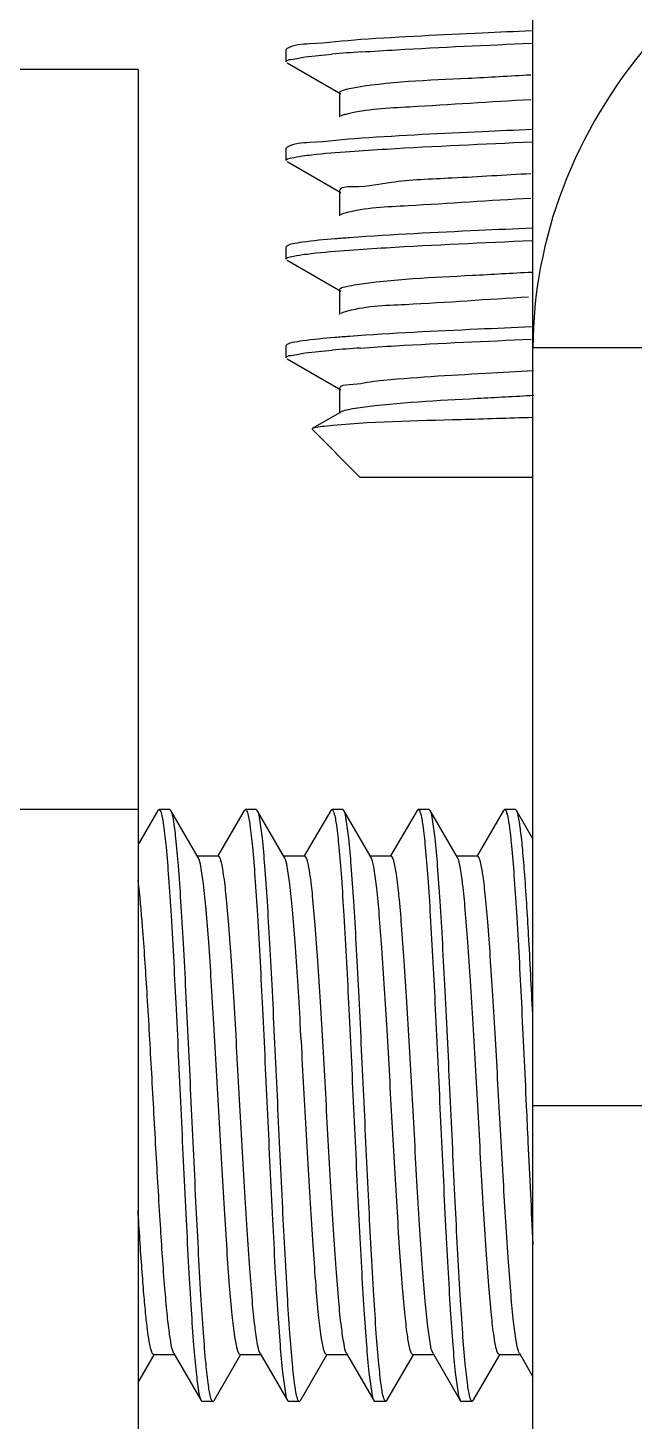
# Model space of a CAD drawing. Extents: x 1725261 to 1937680, y 860327 to 1571294.
# Drawn here: x 1850740.4 to 1850883.1, y 1211295.9 to 1211624 of the extents above; entities that cross this region are included whole.
import ezdxf

# ---------------------------------------------------------------- set-up
doc = ezdxf.new("R2010")
doc.units = 0
doc.header["$LTSCALE"] = 1000
doc.header["$MEASUREMENT"] = 0

msp = doc.modelspace()

# ---------------------------------------------------------------- linework, layer by layer
at = {"linetype": 'Continuous'}
for p, q in [((1850859.27, 1211137.96), (1850859.27, 1211744.98)), ((1850801.43, 1211619.17), (1850801.21, 1211618.92)), ((1850801.21, 1211616.01), (1850801.21, 1211618.92)), ((1850801.21, 1211616.01), (1850801.21, 1211618.92)), ((1850766.36, 1211614.22), (1850696.67, 1211614.22)), ((1850766.36, 1211614.22), (1850766.36, 1211158.53)), ((1850801.43, 1211615.76), (1850814.04, 1211608.46)), ((1850813.78, 1211608.75), (1850813.78, 1211602.95)), ((1850801.43, 1211595.94), (1850801.21, 1211595.69)), ((1850801.21, 1211592.78), (1850801.21, 1211595.69)), ((1850801.21, 1211592.78), (1850801.21, 1211595.69)), ((1850801.43, 1211592.53), (1850814.04, 1211585.23)), ((1850813.78, 1211585.52), (1850813.78, 1211579.71)), ((1850801.43, 1211572.71), (1850801.21, 1211572.45)), ((1850801.21, 1211569.55), (1850801.21, 1211572.45)), ((1850801.21, 1211569.55), (1850801.21, 1211572.45)), ((1850801.43, 1211569.3), (1850814.04, 1211562)), ((1850813.78, 1211562.29), (1850813.78, 1211556.48)), ((1850801.43, 1211549.48), (1850801.21, 1211549.22)), ((1850801.21, 1211546.32), (1850801.21, 1211549.22)), ((1850801.21, 1211546.32), (1850801.21, 1211549.22)), ((1850928.97, 1211548.65), (1850859.27, 1211548.65)), ((1850801.43, 1211546.06), (1850814.04, 1211538.76)), ((1850813.78, 1211539.06), (1850813.78, 1211533.25)), ((1850814.04, 1211533.54), (1850807.35, 1211529.67)), ((1850807.35, 1211529.67), (1850807.29, 1211529.5)), ((1850818.63, 1211518.15), (1850807.29, 1211529.5)), ((1850859.27, 1211518.15), (1850818.63, 1211518.15)), ((1850766.36, 1211439.98), (1850696.67, 1211439.98)), ((1850771.03, 1211439.75), (1850766.36, 1211431.69)), ((1850771.03, 1211439.75), (1850771.29, 1211439.98)), ((1850773.83, 1211439.98), (1850771.29, 1211439.98)), ((1850773.83, 1211439.98), (1850771.29, 1211439.98)), ((1850771.29, 1211439.98), (1850771.33, 1211439.97)), ((1850774.09, 1211439.75), (1850773.83, 1211439.98)), ((1850780.51, 1211428.68), (1850774.09, 1211439.75)), ((1850791.36, 1211439.75), (1850785.13, 1211429.01)), ((1850791.36, 1211439.75), (1850791.62, 1211439.98)), ((1850794.16, 1211439.98), (1850791.62, 1211439.98)), ((1850794.16, 1211439.98), (1850791.62, 1211439.98)), ((1850791.62, 1211439.98), (1850791.66, 1211439.97)), ((1850794.42, 1211439.75), (1850794.16, 1211439.98)), ((1850800.84, 1211428.68), (1850794.42, 1211439.75)), ((1850811.69, 1211439.75), (1850805.46, 1211429.01)), ((1850811.69, 1211439.75), (1850811.95, 1211439.98)), ((1850814.49, 1211439.98), (1850811.95, 1211439.98)), ((1850814.49, 1211439.98), (1850811.95, 1211439.98)), ((1850811.95, 1211439.98), (1850811.99, 1211439.97)), ((1850814.75, 1211439.75), (1850814.49, 1211439.98)), ((1850821.17, 1211428.68), (1850814.75, 1211439.75)), ((1850832.02, 1211439.75), (1850825.79, 1211429.01)), ((1850832.02, 1211439.75), (1850832.28, 1211439.98)), ((1850834.82, 1211439.98), (1850832.28, 1211439.98)), ((1850834.82, 1211439.98), (1850832.28, 1211439.98)), ((1850832.28, 1211439.98), (1850832.32, 1211439.97)), ((1850835.08, 1211439.75), (1850834.82, 1211439.98)), ((1850841.5, 1211428.68), (1850835.08, 1211439.75)), ((1850852.34, 1211439.75), (1850846.12, 1211429.01)), ((1850852.34, 1211439.75), (1850852.6, 1211439.98)), ((1850855.15, 1211439.98), (1850852.6, 1211439.98)), ((1850855.15, 1211439.98), (1850852.6, 1211439.98)), ((1850852.6, 1211439.98), (1850852.64, 1211439.97)), ((1850855.4, 1211439.75), (1850855.15, 1211439.98)), ((1850859.27, 1211433.08), (1850855.4, 1211439.75)), ((1850785.25, 1211428.94), (1850780.36, 1211428.94)), ((1850805.58, 1211428.94), (1850800.69, 1211428.94)), ((1850825.91, 1211428.94), (1850821.01, 1211428.94)), ((1850821.3, 1211428.41), (1850821.17, 1211428.68)), ((1850846.23, 1211428.94), (1850841.34, 1211428.94)), ((1850857.69, 1211370.21), (1850857.7, 1211370.02)), ((1850859.27, 1211370.28), (1850928.97, 1211370.28)), ((1850766.36, 1211305.01), (1850770.16, 1211311.55)), ((1850770.04, 1211311.62), (1850774.93, 1211311.62)), ((1850774.78, 1211311.89), (1850781.2, 1211300.81)), ((1850784.26, 1211300.81), (1850790.48, 1211311.55)), ((1850790.37, 1211311.62), (1850795.26, 1211311.62)), ((1850795.11, 1211311.89), (1850801.52, 1211300.81)), ((1850804.58, 1211300.81), (1850810.81, 1211311.55)), ((1850810.7, 1211311.62), (1850815.59, 1211311.62)), ((1850815.43, 1211311.89), (1850821.85, 1211300.81)), ((1850824.91, 1211300.81), (1850831.14, 1211311.55)), ((1850831.02, 1211311.62), (1850835.92, 1211311.62)), ((1850835.76, 1211311.89), (1850842.18, 1211300.81)), ((1850845.24, 1211300.81), (1850851.47, 1211311.55)), ((1850851.35, 1211311.62), (1850856.24, 1211311.62)), ((1850856.09, 1211311.89), (1850856.24, 1211311.62)), ((1850856.24, 1211311.62), (1850859.27, 1211306.4)), ((1850781.2, 1211300.81), (1850781.46, 1211300.59)), ((1850784, 1211300.59), (1850781.46, 1211300.59)), ((1850784, 1211300.59), (1850781.46, 1211300.59)), ((1850784, 1211300.59), (1850783.96, 1211300.59)), ((1850784.26, 1211300.81), (1850784, 1211300.59)), ((1850801.52, 1211300.81), (1850801.78, 1211300.59)), ((1850804.33, 1211300.59), (1850801.78, 1211300.59)), ((1850804.33, 1211300.59), (1850801.78, 1211300.59)), ((1850804.33, 1211300.59), (1850804.29, 1211300.59)), ((1850804.58, 1211300.81), (1850804.33, 1211300.59)), ((1850821.85, 1211300.81), (1850822.11, 1211300.59)), ((1850824.65, 1211300.59), (1850822.11, 1211300.59)), ((1850824.65, 1211300.59), (1850822.11, 1211300.59)), ((1850824.65, 1211300.59), (1850824.61, 1211300.59)), ((1850824.91, 1211300.81), (1850824.65, 1211300.59)), ((1850842.18, 1211300.81), (1850842.44, 1211300.59)), ((1850844.98, 1211300.59), (1850842.44, 1211300.59)), ((1850844.98, 1211300.59), (1850842.44, 1211300.59)), ((1850844.98, 1211300.59), (1850844.94, 1211300.59)), ((1850845.24, 1211300.81), (1850844.98, 1211300.59))]:
    msp.add_line(p, q, dxfattribs=at)
for centre, radius, start, end in [((1850845.64, 1211217.39), 401.84, 93.8141, 94.8058), ((1850845.33, 1211151.45), 398.06, 93.8424, 94.8038)]:
    msp.add_arc(centre, radius, start, end, dxfattribs=at)
for points, knots in [([(1850858.96, 1211623.29), (1850855.09, 1211623.12), (1850841.68, 1211622.53), (1850828.27, 1211621.88), (1850818.75, 1211621.23)], [0, 0, 0, 0, 0.28888, 1, 1, 1, 1]), ([(1850818.75, 1211621.23), (1850814.74, 1211620.95), (1850809.12, 1211620.18), (1850802.99, 1211620.07), (1850801.43, 1211619.17)], [0, 0, 0, 0, 0.690313, 1, 1, 1, 1]), ([(1850818.91, 1211618.33), (1850821.66, 1211618.52), (1850835, 1211619.33), (1850848.35, 1211619.93), (1850858.95, 1211620.39)], [0, 0, 0, 0, 0.20666, 1, 1, 1, 1]), ([(1850886.49, 1211620.34), (1850878.05, 1211610.25), (1850864.28, 1211587.62), (1850859.27, 1211561.45), (1850859.27, 1211548.65)], [0, 0, 0, 0, 0.506705, 1, 1, 1, 1]), ([(1850801.21, 1211616.01), (1850801.21, 1211616.44), (1850803.43, 1211616.71), (1850804.55, 1211617.02), (1850805.67, 1211617.17)], [0, 0, 0, 0, 0.271559, 1, 1, 1, 1]), ([(1850858.74, 1211612.88), (1850853.81, 1211612.62), (1850839.6, 1211611.72), (1850825.25, 1211611.41), (1850816.1, 1211609.64)], [0, 0, 0, 0, 0.346423, 1, 1, 1, 1]), ([(1850816.1, 1211609.64), (1850815.52, 1211609.53), (1850814.84, 1211609.38), (1850813.79, 1211609), (1850813.79, 1211608.75)], [0, 0, 0, 0, 0.709574, 1, 1, 1, 1]), ([(1850858.74, 1211607.07), (1850849.23, 1211606.58), (1850834.77, 1211605.51), (1850820.1, 1211604.85), (1850815.21, 1211603.64)], [0, 0, 0, 0, 0.653589, 1, 1, 1, 1]), ([(1850815.21, 1211603.64), (1850814.97, 1211603.58), (1850814.57, 1211603.48), (1850814.19, 1211603.33), (1850814.04, 1211603.24)], [0, 0, 0, 0, 0.589728, 1, 1, 1, 1]), ([(1850858.95, 1211600.06), (1850855.09, 1211599.89), (1850841.74, 1211599.3), (1850828.39, 1211598.65), (1850818.91, 1211598.01)], [0, 0, 0, 0, 0.28855, 1, 1, 1, 1]), ([(1850818.91, 1211598.01), (1850814.86, 1211597.73), (1850809.19, 1211596.95), (1850803.01, 1211596.85), (1850801.43, 1211595.94)], [0, 0, 0, 0, 0.690488, 1, 1, 1, 1]), ([(1850816.21, 1211594.91), (1850819.06, 1211595.12), (1850833.35, 1211596.03), (1850847.65, 1211596.67), (1850859.09, 1211597.16)], [0, 0, 0, 0, 0.199878, 1, 1, 1, 1]), ([(1850801.21, 1211592.78), (1850801.21, 1211593.15), (1850803.09, 1211593.46), (1850804.08, 1211593.71), (1850805.05, 1211593.85)], [0, 0, 0, 0, 0.274156, 1, 1, 1, 1]), ([(1850805.05, 1211593.85), (1850805.76, 1211593.95), (1850809.47, 1211594.4), (1850813.19, 1211594.69), (1850816.21, 1211594.91)], [0, 0, 0, 0, 0.191478, 1, 1, 1, 1]), ([(1850858.76, 1211589.64), (1850852.6, 1211589.33), (1850841.99, 1211588.59), (1850826.94, 1211588.12), (1850820.06, 1211586.36), (1850813.79, 1211586.61), (1850813.79, 1211585.52)], [0, 0, 0, 0, 0.408978, 0.726291, 0.927833, 1, 1, 1, 1]), ([(1850858.75, 1211583.84), (1850849.12, 1211583.34), (1850834.6, 1211582.21), (1850819.83, 1211581.64), (1850815, 1211580.36)], [0, 0, 0, 0, 0.658464, 1, 1, 1, 1]), ([(1850815, 1211580.36), (1850814.81, 1211580.31), (1850814.48, 1211580.21), (1850814.16, 1211580.08), (1850814.04, 1211580.01)], [0, 0, 0, 0, 0.581089, 1, 1, 1, 1]), ([(1850816.21, 1211574.58), (1850815.06, 1211574.5), (1850811.34, 1211574.21), (1850807.61, 1211573.88), (1850805.05, 1211573.52)], [0, 0, 0, 0, 0.307315, 1, 1, 1, 1]), ([(1850816.07, 1211571.67), (1850818.93, 1211571.88), (1850833.26, 1211572.8), (1850847.61, 1211573.44), (1850859.09, 1211573.93)], [0, 0, 0, 0, 0.199508, 1, 1, 1, 1]), ([(1850859.09, 1211576.83), (1850854.88, 1211576.65), (1850840.58, 1211576.01), (1850826.28, 1211575.32), (1850816.21, 1211574.58)], [0, 0, 0, 0, 0.294353, 1, 1, 1, 1]), ([(1850801.21, 1211569.55), (1850801.21, 1211569.92), (1850803.07, 1211570.22), (1850804.05, 1211570.48), (1850805.01, 1211570.61)], [0, 0, 0, 0, 0.274335, 1, 1, 1, 1]), ([(1850805.05, 1211573.52), (1850804.26, 1211573.41), (1850803.05, 1211573.2), (1850801.81, 1211572.93), (1850801.43, 1211572.71)], [0, 0, 0, 0, 0.643846, 1, 1, 1, 1]), ([(1850805.01, 1211570.61), (1850805.71, 1211570.71), (1850809.39, 1211571.16), (1850813.08, 1211571.45), (1850816.07, 1211571.67)], [0, 0, 0, 0, 0.191445, 1, 1, 1, 1]), ([(1850858.99, 1211566.42), (1850854.31, 1211566.19), (1850840.38, 1211565.36), (1850826.38, 1211564.83), (1850817.22, 1211563.38)], [0, 0, 0, 0, 0.335812, 1, 1, 1, 1]), ([(1850817.22, 1211563.38), (1850816.36, 1211563.24), (1850815.43, 1211563.01), (1850813.78, 1211562.63), (1850813.78, 1211562.29)], [0, 0, 0, 0, 0.720112, 1, 1, 1, 1]), ([(1850858.22, 1211560.58), (1850848.57, 1211560.08), (1850834.18, 1211558.87), (1850819.44, 1211558.45), (1850814.76, 1211557.06)], [0, 0, 0, 0, 0.664513, 1, 1, 1, 1]), ([(1850814.76, 1211557.06), (1850814.62, 1211557.02), (1850814.38, 1211556.94), (1850814.14, 1211556.83), (1850814.04, 1211556.78)], [0, 0, 0, 0, 0.569413, 1, 1, 1, 1]), ([(1850816.07, 1211551.34), (1850814.94, 1211551.26), (1850811.24, 1211550.97), (1850807.55, 1211550.64), (1850805.01, 1211550.28)], [0, 0, 0, 0, 0.307366, 1, 1, 1, 1]), ([(1850858.89, 1211553.59), (1850854.69, 1211553.41), (1850840.41, 1211552.77), (1850826.13, 1211552.08), (1850816.07, 1211551.34)], [0, 0, 0, 0, 0.294609, 1, 1, 1, 1]), ([(1850805.01, 1211550.28), (1850804.23, 1211550.17), (1850803.03, 1211549.97), (1850801.81, 1211549.69), (1850801.43, 1211549.48)], [0, 0, 0, 0, 0.643454, 1, 1, 1, 1]), ([(1850818.66, 1211548.62), (1850821.42, 1211548.81), (1850834.82, 1211549.63), (1850848.23, 1211550.23), (1850858.88, 1211550.69)], [0, 0, 0, 0, 0.206107, 1, 1, 1, 1]), ([(1850801.21, 1211546.32), (1850801.21, 1211546.74), (1850803.42, 1211547.02), (1850804.55, 1211547.32), (1850805.66, 1211547.47)], [0, 0, 0, 0, 0.271614, 1, 1, 1, 1]), ([(1850859.38, 1211543.21), (1850855.61, 1211543.02), (1850843.32, 1211542.35), (1850831.02, 1211541.66), (1850822.53, 1211540.8)], [0, 0, 0, 0, 0.306539, 1, 1, 1, 1]), ([(1850822.53, 1211540.8), (1850820.34, 1211540.58), (1850818.29, 1211539.92), (1850813.78, 1211539.85), (1850813.79, 1211539.06)], [0, 0, 0, 0, 0.734394, 1, 1, 1, 1]), ([(1850818.63, 1211534.54), (1850817.82, 1211534.43), (1850816.47, 1211534.23), (1850815.13, 1211533.95), (1850814.6, 1211533.78)], [0, 0, 0, 0, 0.599115, 1, 1, 1, 1]), ([(1850859.45, 1211537.41), (1850855.01, 1211537.18), (1850841.4, 1211536.41), (1850827.75, 1211535.77), (1850818.63, 1211534.54)], [0, 0, 0, 0, 0.325706, 1, 1, 1, 1]), ([(1850859.15, 1211532.24), (1850853.56, 1211532.08), (1850837.24, 1211531.51), (1850820.88, 1211531.29), (1850810.19, 1211530.17)], [0, 0, 0, 0, 0.34233, 1, 1, 1, 1]), ([(1850814.6, 1211533.78), (1850814.49, 1211533.74), (1850814.3, 1211533.67), (1850814.12, 1211533.59), (1850814.04, 1211533.54)], [0, 0, 0, 0, 0.559909, 1, 1, 1, 1]), ([(1850810.19, 1211530.17), (1850809.55, 1211530.11), (1850808.62, 1211529.97), (1850807.63, 1211529.83), (1850807.35, 1211529.67)], [0, 0, 0, 0, 0.666426, 1, 1, 1, 1]), ([(1850771.33, 1211439.97), (1850771.37, 1211439.96), (1850771.61, 1211439.78), (1850771.69, 1211439.47), (1850771.76, 1211439.24)], [0, 0, 0, 0, 0.146246, 1, 1, 1, 1]), ([(1850771.76, 1211439.24), (1850772.07, 1211438.27), (1850772.47, 1211435.54), (1850773.04, 1211430.44), (1850773.59, 1211423.33), (1850774.42, 1211410.63), (1850775.37, 1211391.98), (1850776.48, 1211368.09), (1850777.42, 1211347.81), (1850778.22, 1211332.54), (1850778.78, 1211322.71), (1850779.37, 1211314.46), (1850779.89, 1211308.03), (1850780.5, 1211303.73), (1850780.82, 1211301.46), (1850781.2, 1211300.81)], [0, 0, 0, 0, 0.021868, 0.059293, 0.111148, 0.175758, 0.334416, 0.514504, 0.692433, 0.773207, 0.844889, 0.905123, 0.951944, 0.983855, 1, 1, 1, 1]), ([(1850783.52, 1211301.33), (1850783.22, 1211302.3), (1850782.82, 1211305.03), (1850782.25, 1211310.14), (1850781.7, 1211317.24), (1850780.87, 1211329.95), (1850779.92, 1211348.59), (1850778.81, 1211372.48), (1850777.87, 1211392.76), (1850777.07, 1211408.03), (1850776.5, 1211417.86), (1850775.92, 1211426.1), (1850775.4, 1211432.54), (1850774.79, 1211436.83), (1850774.47, 1211439.11), (1850774.09, 1211439.75)], [0, 0, 0, 0, 0.021893, 0.059337, 0.111209, 0.175831, 0.334488, 0.514558, 0.692467, 0.773229, 0.8449, 0.905129, 0.951948, 0.983856, 1, 1, 1, 1]), ([(1850791.66, 1211439.97), (1850791.7, 1211439.96), (1850791.94, 1211439.78), (1850792.01, 1211439.49), (1850792.08, 1211439.26)], [0, 0, 0, 0, 0.147522, 1, 1, 1, 1]), ([(1850792.08, 1211439.26), (1850792.39, 1211438.31), (1850792.79, 1211435.59), (1850793.36, 1211430.51), (1850793.91, 1211423.41), (1850794.74, 1211410.72), (1850795.69, 1211392.07), (1850796.8, 1211368.17), (1850797.74, 1211347.87), (1850798.54, 1211332.58), (1850799.11, 1211322.74), (1850799.7, 1211314.48), (1850800.21, 1211308.04), (1850800.83, 1211303.73), (1850801.15, 1211301.46), (1850801.52, 1211300.81)], [0, 0, 0, 0, 0.02168, 0.058952, 0.110694, 0.175227, 0.333837, 0.514005, 0.692077, 0.772934, 0.8447, 0.905011, 0.95189, 0.983838, 1, 1, 1, 1]), ([(1850803.85, 1211301.33), (1850803.55, 1211302.29), (1850803.15, 1211305.02), (1850802.58, 1211310.13), (1850802.03, 1211317.23), (1850801.2, 1211329.94), (1850800.25, 1211348.58), (1850799.14, 1211372.47), (1850798.2, 1211392.76), (1850797.4, 1211408.03), (1850796.83, 1211417.86), (1850796.25, 1211426.1), (1850795.73, 1211432.54), (1850795.12, 1211436.83), (1850794.8, 1211439.11), (1850794.42, 1211439.75)], [0, 0, 0, 0, 0.021869, 0.059298, 0.111159, 0.175773, 0.334425, 0.514513, 0.692436, 0.773203, 0.844885, 0.905123, 0.951945, 0.983855, 1, 1, 1, 1]), ([(1850811.99, 1211439.97), (1850812.03, 1211439.96), (1850812.27, 1211439.78), (1850812.35, 1211439.47), (1850812.42, 1211439.23)], [0, 0, 0, 0, 0.146192, 1, 1, 1, 1]), ([(1850812.42, 1211439.23), (1850812.73, 1211438.27), (1850813.13, 1211435.54), (1850813.7, 1211430.43), (1850814.25, 1211423.33), (1850815.07, 1211410.62), (1850816.02, 1211391.97), (1850817.13, 1211368.09), (1850818.07, 1211347.8), (1850818.87, 1211332.54), (1850819.44, 1211322.7), (1850820.03, 1211314.46), (1850820.54, 1211308.03), (1850821.16, 1211303.73), (1850821.48, 1211301.46), (1850821.85, 1211300.81)], [0, 0, 0, 0, 0.021875, 0.059308, 0.111172, 0.175789, 0.334441, 0.514524, 0.692444, 0.773209, 0.844888, 0.905124, 0.951946, 0.983855, 1, 1, 1, 1]), ([(1850824.19, 1211301.3), (1850823.88, 1211302.26), (1850823.48, 1211304.98), (1850822.91, 1211310.06), (1850822.36, 1211317.16), (1850821.53, 1211329.85), (1850820.58, 1211348.5), (1850819.47, 1211372.4), (1850818.53, 1211392.7), (1850817.73, 1211407.99), (1850817.16, 1211417.83), (1850816.58, 1211426.08), (1850816.06, 1211432.53), (1850815.45, 1211436.83), (1850815.12, 1211439.1), (1850814.75, 1211439.75)], [0, 0, 0, 0, 0.021696, 0.058981, 0.110733, 0.175273, 0.333889, 0.51405, 0.692109, 0.772959, 0.844718, 0.905021, 0.951895, 0.98384, 1, 1, 1, 1]), ([(1850832.32, 1211439.97), (1850832.36, 1211439.96), (1850832.6, 1211439.78), (1850832.67, 1211439.47), (1850832.75, 1211439.23)], [0, 0, 0, 0, 0.146067, 1, 1, 1, 1]), ([(1850832.75, 1211439.23), (1850833.06, 1211438.27), (1850833.46, 1211435.53), (1850834.03, 1211430.43), (1850834.58, 1211423.32), (1850835.4, 1211410.61), (1850836.35, 1211391.97), (1850837.46, 1211368.08), (1850838.4, 1211347.8), (1850839.2, 1211332.53), (1850839.77, 1211322.7), (1850840.35, 1211314.46), (1850840.87, 1211308.02), (1850841.48, 1211303.73), (1850841.81, 1211301.46), (1850842.18, 1211300.81)], [0, 0, 0, 0, 0.021894, 0.059339, 0.111212, 0.175833, 0.334492, 0.514561, 0.69247, 0.773231, 0.844902, 0.905131, 0.951948, 0.983856, 1, 1, 1, 1]), ([(1850844.51, 1211301.33), (1850844.2, 1211302.29), (1850843.8, 1211305.02), (1850843.23, 1211310.13), (1850842.68, 1211317.23), (1850841.86, 1211329.94), (1850840.91, 1211348.58), (1850839.8, 1211372.47), (1850838.86, 1211392.76), (1850838.06, 1211408.03), (1850837.49, 1211417.86), (1850836.9, 1211426.1), (1850836.39, 1211432.54), (1850835.77, 1211436.83), (1850835.45, 1211439.11), (1850835.08, 1211439.75)], [0, 0, 0, 0, 0.021872, 0.059299, 0.111157, 0.175768, 0.334426, 0.51451, 0.692437, 0.773209, 0.84489, 0.905124, 0.951944, 0.983855, 1, 1, 1, 1]), ([(1850852.64, 1211439.97), (1850852.68, 1211439.96), (1850852.92, 1211439.78), (1850853, 1211439.48), (1850853.07, 1211439.24)], [0, 0, 0, 0, 0.14652, 1, 1, 1, 1]), ([(1850853.07, 1211439.24), (1850853.37, 1211438.31), (1850853.77, 1211435.67), (1850854.32, 1211430.74), (1850854.86, 1211423.89), (1850855.67, 1211411.62), (1850856.61, 1211393.53), (1850857.31, 1211378.32), (1850857.69, 1211370.21)], [0, 0, 0, 0, 0.0425, 0.114919, 0.215181, 0.340186, 0.648075, 1, 1, 1, 1]), ([(1850859.27, 1211390.61), (1850858.97, 1211396.85), (1850858.39, 1211408.18), (1850857.6, 1211421.47), (1850856.91, 1211430.03), (1850856.47, 1211434.58), (1850855.99, 1211437.65), (1850855.68, 1211439.27), (1850855.4, 1211439.75)], [0, 0, 0, 0, 0.379707, 0.689476, 0.809337, 0.902177, 0.966048, 1, 1, 1, 1]), ([(1850790.37, 1211311.62), (1850790.23, 1211311.62), (1850789.94, 1211312.04), (1850789.54, 1211313.38), (1850788.99, 1211316.49), (1850788.44, 1211321.5), (1850787.84, 1211328.34), (1850787.25, 1211336.66), (1850786.65, 1211346.2), (1850786.04, 1211356.62), (1850785.24, 1211371.14), (1850784.45, 1211385.52), (1850783.62, 1211399.26), (1850783.03, 1211408.24), (1850782.42, 1211415.83), (1850781.87, 1211421.82), (1850781.25, 1211425.88), (1850780.88, 1211428.04), (1850780.51, 1211428.68)], [0, 0, 0, 0, 0.003456, 0.010692, 0.037889, 0.081613, 0.140407, 0.212192, 0.2944, 0.384075, 0.47799, 0.664972, 0.751304, 0.828651, 0.894236, 0.945722, 0.981321, 1, 1, 1, 1]), ([(1850795.11, 1211311.89), (1850794.74, 1211312.52), (1850794.37, 1211314.68), (1850793.75, 1211318.74), (1850793.19, 1211324.73), (1850792.59, 1211332.32), (1850791.99, 1211341.3), (1850791.17, 1211355.04), (1850790.38, 1211369.43), (1850789.57, 1211383.95), (1850788.97, 1211394.36), (1850788.37, 1211403.9), (1850787.77, 1211412.22), (1850787.18, 1211419.06), (1850786.62, 1211424.07), (1850786.08, 1211427.18), (1850785.68, 1211428.52), (1850785.38, 1211428.94), (1850785.25, 1211428.94)], [0, 0, 0, 0, 0.01868, 0.054278, 0.105764, 0.171348, 0.248694, 0.335026, 0.52201, 0.615925, 0.705601, 0.787808, 0.859593, 0.918386, 0.962109, 0.989306, 0.996546, 1, 1, 1, 1]), ([(1850810.7, 1211311.62), (1850810.56, 1211311.62), (1850810.26, 1211312.04), (1850809.86, 1211313.38), (1850809.32, 1211316.49), (1850808.77, 1211321.5), (1850808.17, 1211328.34), (1850807.58, 1211336.66), (1850806.97, 1211346.2), (1850806.37, 1211356.62), (1850805.57, 1211371.14), (1850804.78, 1211385.52), (1850803.95, 1211399.26), (1850803.36, 1211408.24), (1850802.75, 1211415.83), (1850802.2, 1211421.82), (1850801.58, 1211425.88), (1850801.21, 1211428.04), (1850800.84, 1211428.68)], [0, 0, 0, 0, 0.003455, 0.010693, 0.037891, 0.081614, 0.140407, 0.212192, 0.2944, 0.384075, 0.47799, 0.664974, 0.751306, 0.828653, 0.894237, 0.945722, 0.98132, 1, 1, 1, 1]), ([(1850815.43, 1211311.89), (1850815.07, 1211312.52), (1850814.7, 1211314.68), (1850814.08, 1211318.74), (1850813.52, 1211324.73), (1850812.92, 1211332.32), (1850812.32, 1211341.3), (1850811.49, 1211355.04), (1850810.71, 1211369.43), (1850809.9, 1211383.95), (1850809.3, 1211394.36), (1850808.7, 1211403.9), (1850808.1, 1211412.22), (1850807.51, 1211419.06), (1850806.95, 1211424.07), (1850806.41, 1211427.18), (1850806.01, 1211428.52), (1850805.71, 1211428.94), (1850805.58, 1211428.94)], [0, 0, 0, 0, 0.018679, 0.054277, 0.105763, 0.171348, 0.248695, 0.335027, 0.52201, 0.615925, 0.7056, 0.787807, 0.859593, 0.918386, 0.96211, 0.989308, 0.996544, 1, 1, 1, 1]), ([(1850831.02, 1211311.62), (1850830.89, 1211311.62), (1850830.6, 1211312.02), (1850830.2, 1211313.34), (1850829.67, 1211316.37), (1850829.12, 1211321.26), (1850828.53, 1211327.93), (1850827.94, 1211336.07), (1850827.35, 1211345.41), (1850826.75, 1211355.64), (1850825.96, 1211369.96), (1850825.01, 1211387.26), (1850824.03, 1211403.56), (1850823.18, 1211414.67), (1850822.62, 1211420.87), (1850822.03, 1211425.27), (1850821.62, 1211427.62), (1850821.3, 1211428.41)], [0, 0, 0, 0, 0.003398, 0.010481, 0.037063, 0.079811, 0.137346, 0.207687, 0.288384, 0.376611, 0.469274, 0.654855, 0.819309, 0.886268, 0.939811, 0.978111, 1, 1, 1, 1]), ([(1850835.76, 1211311.89), (1850835.39, 1211312.52), (1850835.02, 1211314.68), (1850834.4, 1211318.74), (1850833.85, 1211324.73), (1850833.24, 1211332.32), (1850832.65, 1211341.3), (1850831.82, 1211355.04), (1850831.04, 1211369.43), (1850830.23, 1211383.95), (1850829.63, 1211394.36), (1850829.03, 1211403.9), (1850828.43, 1211412.22), (1850827.83, 1211419.06), (1850827.28, 1211424.07), (1850826.74, 1211427.18), (1850826.34, 1211428.52), (1850826.04, 1211428.94), (1850825.91, 1211428.94)], [0, 0, 0, 0, 0.01868, 0.054279, 0.105766, 0.17135, 0.248697, 0.335029, 0.522011, 0.615926, 0.705601, 0.78781, 0.859595, 0.918388, 0.962111, 0.989307, 0.996546, 1, 1, 1, 1]), ([(1850851.35, 1211311.62), (1850851.22, 1211311.62), (1850850.92, 1211312.04), (1850850.52, 1211313.38), (1850849.98, 1211316.49), (1850849.42, 1211321.5), (1850848.83, 1211328.34), (1850848.23, 1211336.66), (1850847.63, 1211346.2), (1850847.03, 1211356.62), (1850846.22, 1211371.14), (1850845.44, 1211385.52), (1850844.61, 1211399.26), (1850844.01, 1211408.24), (1850843.41, 1211415.83), (1850842.85, 1211421.82), (1850842.23, 1211425.88), (1850841.86, 1211428.04), (1850841.5, 1211428.68)], [0, 0, 0, 0, 0.003456, 0.010692, 0.037889, 0.081613, 0.140406, 0.212192, 0.294399, 0.384075, 0.477989, 0.664972, 0.751304, 0.828651, 0.894236, 0.945722, 0.981321, 1, 1, 1, 1]), ([(1850855.84, 1211312.47), (1850855.55, 1211313.39), (1850855.13, 1211315.92), (1850854.55, 1211320.59), (1850853.98, 1211326.98), (1850853.15, 1211338.21), (1850852.18, 1211354.48), (1850851.24, 1211371.67), (1850850.45, 1211385.81), (1850849.86, 1211395.86), (1850849.28, 1211405.03), (1850848.7, 1211413), (1850848.11, 1211419.52), (1850847.57, 1211424.31), (1850847.05, 1211427.26), (1850846.65, 1211428.55), (1850846.36, 1211428.94), (1850846.23, 1211428.94)], [0, 0, 0, 0, 0.024737, 0.065402, 0.120735, 0.188882, 0.353983, 0.53832, 0.629884, 0.716845, 0.796224, 0.865309, 0.92175, 0.963653, 0.989702, 0.996649, 1, 1, 1, 1]), ([(1850774.78, 1211311.89), (1850774.48, 1211312.39), (1850774.14, 1211314.05), (1850773.63, 1211317.18), (1850773.14, 1211321.74), (1850772.39, 1211330.2), (1850771.54, 1211343.13), (1850770.54, 1211360.42), (1850769.54, 1211378.75), (1850768.55, 1211396.19), (1850767.57, 1211410.92), (1850766.82, 1211419.62), (1850766.36, 1211423.22)], [0, 0, 0, 0, 0.015697, 0.044446, 0.085716, 0.138485, 0.272802, 0.433446, 0.603652, 0.765638, 0.902498, 1, 1, 1, 1]), ([(1850857.7, 1211370.02), (1850857.83, 1211367.21), (1850858.33, 1211356.38), (1850858.85, 1211345.54), (1850859.27, 1211337.52)], [0, 0, 0, 0, 0.259611, 1, 1, 1, 1]), ([(1850770.04, 1211311.62), (1850769.79, 1211311.62), (1850769.4, 1211312.68), (1850769.04, 1211314.25), (1850768.59, 1211317.26), (1850768.15, 1211321.16), (1850767.7, 1211326.13), (1850767.07, 1211334.38), (1850766.64, 1211340.99), (1850766.36, 1211345.64)], [0, 0, 0, 0, 0.021802, 0.074827, 0.160247, 0.276725, 0.42207, 0.593424, 1, 1, 1, 1]), ([(1850783.96, 1211300.59), (1850783.92, 1211300.6), (1850783.67, 1211300.79), (1850783.6, 1211301.09), (1850783.52, 1211301.33)], [0, 0, 0, 0, 0.146075, 1, 1, 1, 1]), ([(1850804.29, 1211300.59), (1850804.25, 1211300.6), (1850804, 1211300.79), (1850803.93, 1211301.09), (1850803.85, 1211301.33)], [0, 0, 0, 0, 0.146237, 1, 1, 1, 1]), ([(1850824.61, 1211300.59), (1850824.57, 1211300.6), (1850824.34, 1211300.78), (1850824.26, 1211301.07), (1850824.19, 1211301.3)], [0, 0, 0, 0, 0.147411, 1, 1, 1, 1]), ([(1850844.94, 1211300.59), (1850844.9, 1211300.6), (1850844.66, 1211300.79), (1850844.58, 1211301.09), (1850844.51, 1211301.33)], [0, 0, 0, 0, 0.14622, 1, 1, 1, 1])]:
    msp.add_open_spline(points, degree=3, knots=knots, dxfattribs=at)
for points in [[(1850805.67, 1211617.17), (1850807.77, 1211617.44), (1850809.87, 1211617.63), (1850811.97, 1211617.81)], [(1850805.66, 1211547.47), (1850807.77, 1211547.74), (1850809.88, 1211547.94), (1850812, 1211548.12)], [(1850856.09, 1211311.89), (1850855.98, 1211312.07), (1850855.91, 1211312.27), (1850855.84, 1211312.47)]]:
    msp.add_open_spline(points, degree=3, dxfattribs=at)

doc.saveas('drawing.dxf')
